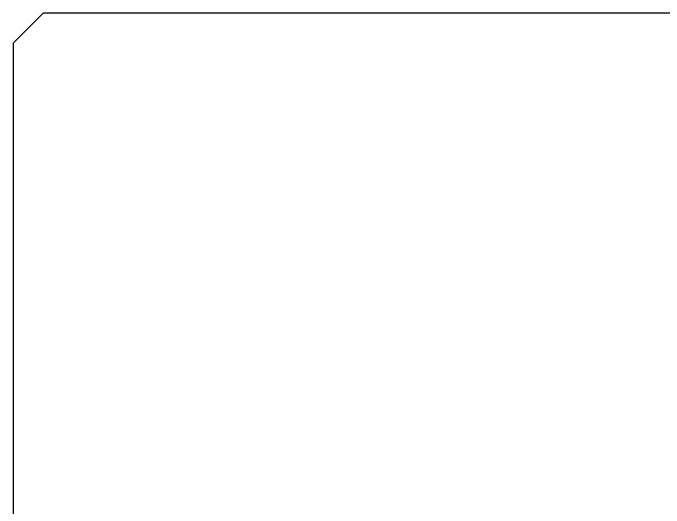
# Model space of a CAD drawing. Header units: centimetres. Extents: x 0.3 to 84.3, y 0.3 to 59.7.
# Drawn here: x 49.46 to 49.5468, y 11.8326 to 11.8986 of the extents above; entities that cross this region are included whole.
import ezdxf

# ---------------------------------------------------------------- set-up
doc = ezdxf.new("R2010")
doc.units = ezdxf.units.CM
doc.linetypes.add('AUSGEZOGEN', pattern=[0])
doc.layers.add('Fenster', color=7, linetype='AUSGEZOGEN', lineweight=35)

msp = doc.modelspace()

# ---------------------------------------------------------------- linework, layer by layer
at = {"layer": 'Fenster', "color": 7, "linetype": 'AUSGEZOGEN', "lineweight": 25}
for p, q in [((49.46399890109487, 11.89859983256683), (49.45999890118836, 11.89459983266029)), ((49.60799889795362, 11.89859983256683), (49.46399890109487, 11.89859983256683)), ((49.45999890118836, 11.89459983266029), (49.45999890118836, 11.77059983555819))]:
    msp.add_line(p, q, dxfattribs=at)

doc.saveas('drawing.dxf')
